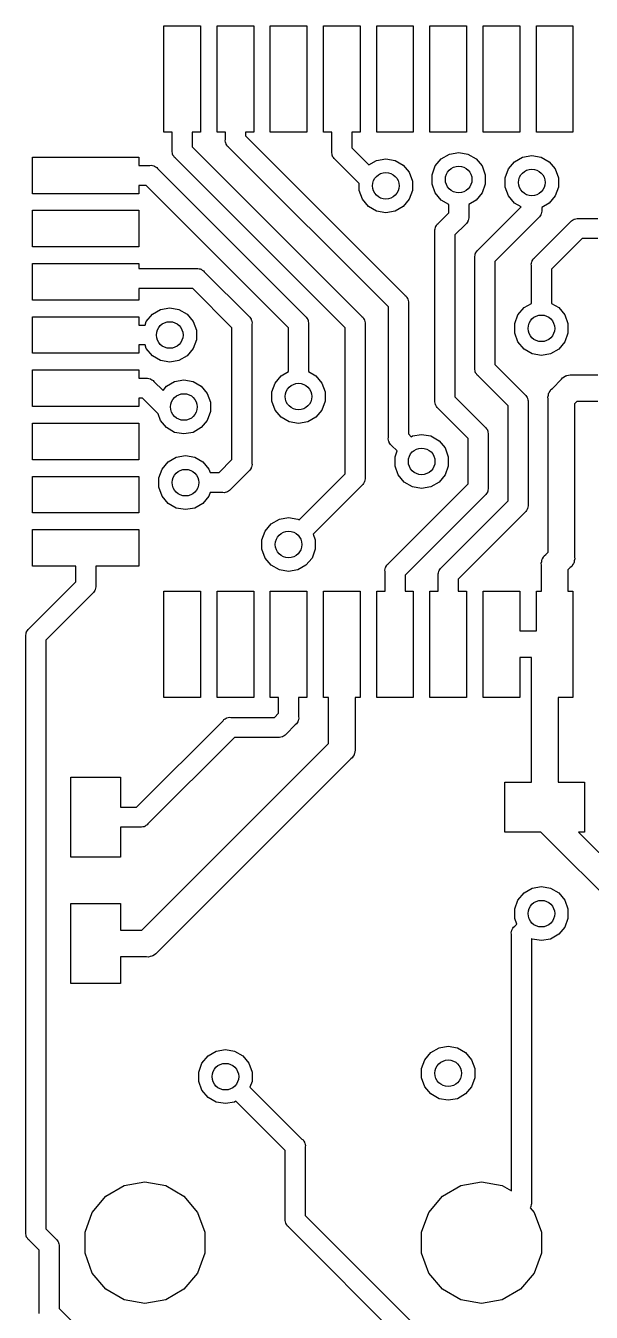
# Model space of a CAD drawing. Extents: x 98.2 to 159.2, y -134.3 to -90.4.
# Drawn here: x 98.25 to 106.75, y -110.09 to -90.75 of the extents above; entities that cross this region are included whole.
import ezdxf

# ---------------------------------------------------------------- set-up
doc = ezdxf.new("R2010")
doc.units = 0
doc.header["$MEASUREMENT"] = 0
doc.layers.add('BLACK', color=7, linetype='CONTINUOUS')

msp = doc.modelspace()

# ---------------------------------------------------------------- linework, layer by layer
at = {"layer": 'BLACK', "linetype": 'CONTINUOUS'}
for p, q in [((100.325, -92.35), (100.325, -90.75)), ((100.325, -90.75), (100.875, -90.75)), ((100.875, -90.75), (100.875, -92.35)), ((101.125, -92.35), (101.125, -90.75)), ((101.125, -90.75), (101.675, -90.75)), ((101.675, -90.75), (101.675, -92.35)), ((101.925, -92.35), (101.925, -90.75)), ((101.925, -90.75), (102.475, -90.75)), ((102.475, -90.75), (102.475, -92.35)), ((102.725, -92.35), (102.725, -90.75)), ((102.725, -90.75), (103.275, -90.75)), ((103.275, -90.75), (103.275, -92.35)), ((103.525, -92.35), (103.525, -90.75)), ((103.525, -90.75), (104.075, -90.75)), ((104.075, -90.75), (104.075, -92.35)), ((104.325, -92.35), (104.325, -90.75)), ((104.325, -90.75), (104.875, -90.75)), ((104.875, -90.75), (104.875, -92.35)), ((105.125, -92.35), (105.125, -90.75)), ((105.125, -90.75), (105.675, -90.75)), ((105.675, -90.75), (105.675, -92.35)), ((105.925, -92.35), (105.925, -90.75)), ((105.925, -90.75), (106.475, -90.75)), ((106.475, -90.75), (106.475, -92.35)), ((100.45, -92.35), (100.325, -92.35)), ((100.45, -92.6253), (100.45, -92.35)), ((100.875, -92.35), (100.75, -92.35)), ((100.75, -92.35), (100.75, -92.5698)), ((101.25, -92.35), (101.125, -92.35)), ((101.248, -92.479), (101.25, -92.4591)), ((101.25, -92.4591), (101.25, -92.35)), ((101.675, -92.35), (101.55, -92.35)), ((101.55, -92.35), (101.55, -92.4036)), ((101.55, -92.4036), (103.951, -94.805)), ((102.475, -92.35), (101.925, -92.35)), ((102.85, -92.35), (102.725, -92.35)), ((102.85, -92.6435), (102.85, -92.35)), ((103.275, -92.35), (103.15, -92.35)), ((103.15, -92.35), (103.15, -92.5879)), ((104.075, -92.35), (103.525, -92.35)), ((104.875, -92.35), (104.325, -92.35)), ((105.675, -92.35), (105.125, -92.35)), ((106.475, -92.35), (105.925, -92.35)), ((100.448, -92.6452), (100.45, -92.6253)), ((100.453, -92.6644), (100.448, -92.6452)), ((100.75, -92.5698), (103.301, -95.1206)), ((101.253, -92.4982), (101.248, -92.479)), ((101.257, -92.5178), (101.253, -92.4982)), ((101.26, -92.5236), (101.257, -92.5178)), ((101.262, -92.5301), (101.26, -92.5236)), ((101.273, -92.5464), (101.262, -92.5301)), ((101.283, -92.5636), (101.273, -92.5464)), ((101.299, -92.5764), (101.283, -92.5636)), ((103.7, -94.9778), (101.299, -92.5764)), ((102.848, -92.6633), (102.85, -92.6435)), ((103.15, -92.5879), (103.404, -92.8422)), ((98.35, -93.275), (98.35, -92.725)), ((98.35, -92.725), (99.95, -92.725)), ((99.95, -92.725), (99.95, -92.85)), ((100.113, -92.85), (100.133, -92.8483)), ((100.133, -92.8483), (100.152, -92.8534)), ((100.457, -92.684), (100.453, -92.6644)), ((100.46, -92.6898), (100.457, -92.684)), ((100.462, -92.6963), (100.46, -92.6898)), ((100.473, -92.7126), (100.462, -92.6963)), ((100.483, -92.7298), (100.473, -92.7126)), ((100.499, -92.7426), (100.483, -92.7298)), ((103.049, -95.2934), (100.499, -92.7426)), ((102.853, -92.6825), (102.848, -92.6633)), ((102.857, -92.7021), (102.853, -92.6825)), ((102.86, -92.7079), (102.857, -92.7021)), ((102.862, -92.7144), (102.86, -92.7079)), ((102.873, -92.7307), (102.862, -92.7144)), ((102.883, -92.7479), (102.873, -92.7307)), ((102.899, -92.7607), (102.883, -92.7479)), ((103.261, -93.1228), (102.899, -92.7607)), ((103.404, -92.8422), (103.522, -92.7744)), ((103.522, -92.7744), (103.661, -92.7499)), ((103.661, -92.7499), (103.8, -92.7744)), ((103.8, -92.7744), (103.922, -92.8449)), ((103.922, -92.8449), (104.012, -92.953)), ((104.405, -92.8585), (104.496, -92.7504)), ((104.496, -92.7504), (104.618, -92.6799)), ((104.618, -92.6799), (104.757, -92.6554)), ((104.757, -92.6554), (104.896, -92.6799)), ((104.896, -92.6799), (105.018, -92.7504)), ((105.018, -92.7504), (105.108, -92.8585)), ((105.504, -92.9029), (105.595, -92.7949)), ((105.595, -92.7949), (105.717, -92.7244)), ((105.717, -92.7244), (105.856, -92.6999)), ((105.856, -92.6999), (105.995, -92.7244)), ((105.995, -92.7244), (106.117, -92.7949)), ((106.117, -92.7949), (106.208, -92.9029)), ((99.95, -92.85), (100.113, -92.85)), ((100.152, -92.8534), (100.172, -92.8569)), ((100.172, -92.8569), (100.177, -92.8602)), ((100.177, -92.8602), (100.184, -92.862)), ((100.184, -92.862), (100.2, -92.8734)), ((100.2, -92.8734), (100.217, -92.8833)), ((100.217, -92.8833), (100.23, -92.8986)), ((100.23, -92.8986), (102.451, -95.1192)), ((104.012, -92.953), (104.061, -93.0855)), ((104.357, -92.991), (104.405, -92.8585)), ((104.357, -93.1321), (104.357, -92.991)), ((105.108, -92.8585), (105.157, -92.991)), ((105.157, -92.991), (105.157, -93.1321)), ((105.456, -93.0355), (105.504, -92.9029)), ((105.456, -93.1766), (105.456, -93.0355)), ((106.208, -92.9029), (106.256, -93.0355)), ((106.256, -93.0355), (106.256, -93.1766)), ((100.057, -93.15), (99.95, -93.15)), ((99.95, -93.15), (99.95, -93.275)), ((102.199, -95.292), (100.057, -93.15)), ((103.261, -93.2266), (103.261, -93.1228)), ((103.309, -93.3591), (103.261, -93.2266)), ((104.061, -93.2266), (104.012, -93.3591)), ((104.061, -93.0855), (104.061, -93.2266)), ((104.405, -93.2647), (104.357, -93.1321)), ((105.157, -93.1321), (105.108, -93.2647)), ((105.504, -93.3091), (105.456, -93.1766)), ((106.256, -93.1766), (106.208, -93.3091)), ((99.95, -93.275), (98.35, -93.275)), ((103.4, -93.4672), (103.309, -93.3591)), ((104.012, -93.3591), (103.922, -93.4672)), ((104.496, -93.3727), (104.405, -93.2647)), ((104.607, -93.4369), (104.496, -93.3727)), ((105.018, -93.3727), (104.907, -93.4369)), ((105.108, -93.2647), (105.018, -93.3727)), ((105.595, -93.4172), (105.504, -93.3091)), ((105.695, -93.4752), (105.595, -93.4172)), ((106.117, -93.4172), (106.006, -93.4813)), ((106.208, -93.3091), (106.117, -93.4172)), ((98.35, -94.075), (98.35, -93.525)), ((98.35, -93.525), (99.95, -93.525)), ((99.95, -93.525), (99.95, -94.075)), ((103.522, -93.5377), (103.4, -93.4672)), ((103.661, -93.5622), (103.522, -93.5377)), ((103.8, -93.5377), (103.661, -93.5622)), ((103.922, -93.4672), (103.8, -93.5377)), ((104.449, -93.7232), (104.607, -93.5651)), ((104.607, -93.5651), (104.607, -93.4369)), ((104.907, -93.4369), (104.907, -93.6207)), ((104.907, -93.6207), (104.908, -93.6405)), ((105.049, -94.1218), (105.695, -93.4752)), ((105.982, -93.6074), (105.972, -93.6246)), ((105.994, -93.5911), (105.982, -93.6074)), ((105.996, -93.5846), (105.994, -93.5911)), ((105.999, -93.5788), (105.996, -93.5846)), ((106.002, -93.5592), (105.999, -93.5788)), ((106.007, -93.54), (106.002, -93.5592)), ((106.006, -93.4813), (106.006, -93.5202)), ((106.006, -93.5202), (106.007, -93.54)), ((104.398, -93.8206), (104.403, -93.8014)), ((104.403, -93.8014), (104.407, -93.7818)), ((104.407, -93.7818), (104.41, -93.776)), ((104.41, -93.776), (104.412, -93.7695)), ((104.412, -93.7695), (104.423, -93.7532)), ((104.423, -93.7532), (104.433, -93.736)), ((104.433, -93.736), (104.449, -93.7232)), ((104.858, -93.738), (104.7, -93.896)), ((104.873, -93.7252), (104.858, -93.738)), ((104.883, -93.7079), (104.873, -93.7252)), ((104.895, -93.6916), (104.883, -93.7079)), ((104.896, -93.6852), (104.895, -93.6916)), ((104.9, -93.6794), (104.896, -93.6852)), ((104.903, -93.6598), (104.9, -93.6794)), ((104.908, -93.6405), (104.903, -93.6598)), ((105.957, -93.6374), (105.3, -94.2946)), ((105.899, -94.2393), (106.439, -93.6986)), ((105.972, -93.6246), (105.957, -93.6374)), ((106.439, -93.6986), (106.452, -93.6833)), ((106.452, -93.6833), (106.469, -93.6734)), ((106.469, -93.6734), (106.486, -93.662)), ((106.486, -93.662), (106.492, -93.6602)), ((106.492, -93.6602), (106.498, -93.6569)), ((106.498, -93.6569), (106.518, -93.6534)), ((106.518, -93.6534), (106.537, -93.6483)), ((106.537, -93.6483), (106.557, -93.65)), ((106.557, -93.65), (106.85, -93.65)), ((104.4, -93.8404), (104.398, -93.8206)), ((104.4, -96.3855), (104.4, -93.8404)), ((104.7, -93.896), (104.7, -96.3299)), ((106.612, -93.95), (106.15, -94.4121)), ((106.85, -93.95), (106.612, -93.95)), ((99.95, -94.075), (98.35, -94.075)), ((104.998, -94.2192), (105.003, -94.1999)), ((105.003, -94.1999), (105.007, -94.1804)), ((105.007, -94.1804), (105.01, -94.1746)), ((105.01, -94.1746), (105.012, -94.1681)), ((105.012, -94.1681), (105.023, -94.1518)), ((105.023, -94.1518), (105.033, -94.1345)), ((105.033, -94.1345), (105.049, -94.1218)), ((98.35, -94.875), (98.35, -94.325)), ((98.35, -94.325), (99.95, -94.325)), ((99.95, -94.325), (99.95, -94.4)), ((105, -94.239), (104.998, -94.2192)), ((105, -95.8985), (105, -94.239)), ((105.3, -94.2946), (105.3, -95.8429)), ((105.848, -94.3367), (105.853, -94.3175)), ((105.85, -94.3565), (105.848, -94.3367)), ((105.85, -94.7212), (105.85, -94.3565)), ((105.853, -94.3175), (105.857, -94.2979)), ((105.857, -94.2979), (105.86, -94.2921)), ((105.86, -94.2921), (105.862, -94.2856)), ((105.862, -94.2856), (105.873, -94.2693)), ((105.873, -94.2693), (105.883, -94.2521)), ((105.883, -94.2521), (105.899, -94.2393)), ((99.95, -94.4), (100.814, -94.4)), ((100.814, -94.4), (100.834, -94.3983)), ((100.834, -94.3983), (100.854, -94.4034)), ((100.854, -94.4034), (100.873, -94.4069)), ((100.873, -94.4069), (100.879, -94.4102)), ((100.879, -94.4102), (100.885, -94.412)), ((100.885, -94.412), (100.902, -94.4234)), ((100.902, -94.4234), (100.919, -94.4333)), ((100.919, -94.4333), (100.932, -94.4486)), ((100.932, -94.4486), (101.601, -95.1177)), ((106.15, -94.4121), (106.15, -94.9247)), ((100.759, -94.7), (99.95, -94.7)), ((99.95, -94.7), (99.95, -94.875)), ((101.349, -95.2905), (100.759, -94.7)), ((105.85, -94.9247), (105.85, -94.7212)), ((105.85, -94.7212), (105.85, -94.7212)), ((99.95, -94.875), (98.35, -94.875)), ((103.951, -94.805), (103.967, -94.8178)), ((103.967, -94.8178), (103.977, -94.835)), ((103.977, -94.835), (103.988, -94.8513)), ((103.988, -94.8513), (103.99, -94.8578)), ((103.99, -94.8578), (103.993, -94.8636)), ((103.993, -94.8636), (103.997, -94.8832)), ((103.997, -94.8832), (104.002, -94.9024)), ((104.002, -94.9024), (104, -94.9222)), ((104, -94.9222), (104, -96.8879)), ((105.739, -94.9889), (105.85, -94.9247)), ((106.15, -94.9247), (106.261, -94.9889)), ((98.35, -95.675), (98.35, -95.125)), ((98.35, -95.125), (99.95, -95.125)), ((99.95, -95.125), (99.95, -95.25)), ((100.061, -95.1969), (100.152, -95.0889)), ((100.152, -95.0889), (100.274, -95.0183)), ((100.274, -95.0183), (100.413, -94.9938)), ((100.413, -94.9938), (100.552, -95.0183)), ((100.552, -95.0183), (100.674, -95.0889)), ((100.674, -95.0889), (100.765, -95.1969)), ((101.601, -95.1177), (101.616, -95.1305)), ((101.616, -95.1305), (101.626, -95.1477)), ((101.626, -95.1477), (101.637, -95.164)), ((101.637, -95.164), (101.639, -95.1705)), ((102.451, -95.1192), (102.466, -95.132)), ((102.466, -95.132), (102.476, -95.1492)), ((102.476, -95.1492), (102.487, -95.1655)), ((102.487, -95.1655), (102.489, -95.172)), ((103.301, -95.1206), (103.316, -95.1334)), ((103.316, -95.1334), (103.326, -95.1506)), ((103.326, -95.1506), (103.337, -95.1669)), ((103.337, -95.1669), (103.339, -95.1734)), ((103.7, -96.9435), (103.7, -94.9778)), ((105.6, -95.2295), (105.648, -95.0969)), ((105.648, -95.0969), (105.739, -94.9889)), ((106.261, -94.9889), (106.352, -95.0969)), ((106.352, -95.0969), (106.4, -95.2295)), ((99.95, -95.25), (100.042, -95.25)), ((100.042, -95.25), (100.061, -95.1969)), ((100.765, -95.1969), (100.813, -95.3295)), ((100.813, -95.3295), (100.813, -95.4705)), ((101.349, -97.274), (101.349, -95.2905)), ((101.639, -95.1705), (101.643, -95.1763)), ((101.643, -95.1763), (101.646, -95.1959)), ((101.646, -95.1959), (101.651, -95.2151)), ((101.651, -95.2151), (101.649, -95.2349)), ((101.649, -95.2349), (101.649, -97.3296)), ((102.199, -95.7472), (102.199, -95.292)), ((102.489, -95.172), (102.493, -95.1778)), ((102.493, -95.1778), (102.496, -95.1974)), ((102.496, -95.1974), (102.501, -95.2166)), ((102.501, -95.2166), (102.499, -95.2364)), ((102.499, -95.2364), (102.499, -95.9507)), ((103.049, -97.4884), (103.049, -95.2934)), ((103.339, -95.1734), (103.343, -95.1792)), ((103.343, -95.1792), (103.346, -95.1988)), ((103.346, -95.1988), (103.351, -95.218)), ((103.351, -95.218), (103.349, -95.2378)), ((103.349, -95.2378), (103.349, -97.544)), ((105.6, -95.3705), (105.6, -95.2295)), ((106.4, -95.2295), (106.4, -95.3705)), ((100.042, -95.55), (99.95, -95.55)), ((99.95, -95.55), (99.95, -95.675)), ((100.061, -95.6031), (100.042, -95.55)), ((100.813, -95.4705), (100.765, -95.6031)), ((105.648, -95.5031), (105.6, -95.3705)), ((105.739, -95.6111), (105.648, -95.5031)), ((106.352, -95.5031), (106.261, -95.6111)), ((106.4, -95.3705), (106.352, -95.5031)), ((99.95, -95.675), (98.35, -95.675)), ((100.152, -95.7111), (100.061, -95.6031)), ((100.274, -95.7817), (100.152, -95.7111)), ((100.674, -95.7111), (100.552, -95.7817)), ((100.765, -95.6031), (100.674, -95.7111)), ((102.199, -95.9507), (102.199, -95.7472)), ((102.199, -95.7472), (102.199, -95.7472)), ((105.861, -95.6817), (105.739, -95.6111)), ((106, -95.7062), (105.861, -95.6817)), ((106.139, -95.6817), (106, -95.7062)), ((106.261, -95.6111), (106.139, -95.6817)), ((98.35, -96.475), (98.35, -95.925)), ((98.35, -95.925), (99.95, -95.925)), ((99.95, -95.925), (99.95, -96.05)), ((100.413, -95.8062), (100.274, -95.7817)), ((100.552, -95.7817), (100.413, -95.8062)), ((104.998, -95.9183), (105, -95.8985)), ((105.003, -95.9376), (104.998, -95.9183)), ((105.007, -95.9572), (105.003, -95.9376)), ((105.3, -95.8429), (105.751, -96.2944)), ((99.95, -96.05), (100.059, -96.05)), ((100.059, -96.05), (100.079, -96.0483)), ((100.079, -96.0483), (100.098, -96.0534)), ((100.098, -96.0534), (100.118, -96.0569)), ((100.118, -96.0569), (100.124, -96.0602)), ((100.124, -96.0602), (100.13, -96.062)), ((100.13, -96.062), (100.146, -96.0734)), ((100.146, -96.0734), (100.164, -96.0833)), ((100.164, -96.0833), (100.176, -96.0986)), ((100.176, -96.0986), (100.312, -96.2341)), ((100.365, -96.171), (100.487, -96.1004)), ((100.487, -96.1004), (100.626, -96.0759)), ((100.626, -96.0759), (100.765, -96.1004)), ((100.765, -96.1004), (100.887, -96.171)), ((101.949, -96.2554), (101.998, -96.1229)), ((101.998, -96.1229), (102.088, -96.0148)), ((102.088, -96.0148), (102.199, -95.9507)), ((102.499, -95.9507), (102.611, -96.0148)), ((102.611, -96.0148), (102.701, -96.1229)), ((102.701, -96.1229), (102.749, -96.2554)), ((105.01, -95.963), (105.007, -95.9572)), ((105.012, -95.9694), (105.01, -95.963)), ((105.023, -95.9857), (105.012, -95.9694)), ((105.033, -96.003), (105.023, -95.9857)), ((105.049, -96.0158), (105.033, -96.003)), ((105.5, -96.4672), (105.049, -96.0158)), ((106.165, -96.2024), (106.302, -96.0648)), ((106.302, -96.0648), (106.319, -96.0444)), ((106.319, -96.0444), (106.342, -96.0312)), ((106.342, -96.0312), (106.364, -96.0159)), ((106.364, -96.0159), (106.373, -96.0136)), ((106.373, -96.0136), (106.381, -96.0092)), ((106.381, -96.0092), (106.407, -96.0046)), ((106.407, -96.0046), (106.432, -95.9977)), ((106.432, -95.9977), (106.459, -96)), ((106.459, -96), (106.85, -96)), ((100.312, -96.2341), (100.365, -96.171)), ((100.887, -96.171), (100.978, -96.279)), ((100.978, -96.279), (101.026, -96.4116)), ((101.949, -96.3965), (101.949, -96.2554)), ((102.749, -96.2554), (102.749, -96.3965)), ((104.7, -96.3299), (105.151, -96.7813)), ((105.751, -96.2944), (105.767, -96.3071)), ((105.767, -96.3071), (105.777, -96.3244)), ((105.777, -96.3244), (105.788, -96.3407)), ((106.098, -96.3323), (106.105, -96.3066)), ((106.105, -96.3066), (106.109, -96.2805)), ((106.109, -96.2805), (106.114, -96.2728)), ((106.114, -96.2728), (106.116, -96.2641)), ((106.116, -96.2641), (106.131, -96.2424)), ((106.131, -96.2424), (106.144, -96.2194)), ((106.144, -96.2194), (106.165, -96.2024)), ((99.95, -96.475), (98.35, -96.475)), ((100.004, -96.35), (99.95, -96.35)), ((99.95, -96.35), (99.95, -96.475)), ((100.237, -96.5835), (100.004, -96.35)), ((101.026, -96.4116), (101.026, -96.5526)), ((101.998, -96.529), (101.949, -96.3965)), ((102.749, -96.3965), (102.701, -96.529)), ((104.398, -96.4053), (104.4, -96.3855)), ((104.403, -96.4245), (104.398, -96.4053)), ((104.407, -96.4441), (104.403, -96.4245)), ((104.41, -96.4499), (104.407, -96.4441)), ((104.412, -96.4564), (104.41, -96.4499)), ((104.423, -96.4727), (104.412, -96.4564)), ((104.433, -96.4899), (104.423, -96.4727)), ((104.449, -96.5027), (104.433, -96.4899)), ((104.9, -96.9541), (104.449, -96.5027)), ((105.5, -97.8944), (105.5, -96.4672)), ((105.788, -96.3407), (105.79, -96.3472)), ((105.79, -96.3472), (105.793, -96.353)), ((105.793, -96.353), (105.797, -96.3726)), ((105.797, -96.3726), (105.802, -96.3918)), ((105.802, -96.3918), (105.8, -96.4116)), ((105.8, -96.4116), (105.8, -97.95)), ((106.1, -96.3587), (106.098, -96.3323)), ((106.1, -98.6671), (106.1, -96.3587)), ((106.533, -96.4), (106.5, -96.4328)), ((106.5, -96.4328), (106.5, -98.7412)), ((106.85, -96.4), (106.533, -96.4)), ((100.237, -96.5837), (100.237, -96.5835)), ((100.274, -96.6852), (100.237, -96.5837)), ((100.365, -96.7932), (100.274, -96.6852)), ((100.978, -96.6852), (100.887, -96.7932)), ((101.026, -96.5526), (100.978, -96.6852)), ((102.088, -96.6371), (101.998, -96.529)), ((102.211, -96.7076), (102.088, -96.6371)), ((102.349, -96.7321), (102.211, -96.7076)), ((102.488, -96.7076), (102.349, -96.7321)), ((102.611, -96.6371), (102.488, -96.7076)), ((102.701, -96.529), (102.611, -96.6371)), ((98.35, -97.275), (98.35, -96.725)), ((98.35, -96.725), (99.95, -96.725)), ((99.95, -96.725), (99.95, -97.275)), ((100.487, -96.8638), (100.365, -96.7932)), ((100.626, -96.8883), (100.487, -96.8638)), ((100.765, -96.8638), (100.626, -96.8883)), ((100.887, -96.7932), (100.765, -96.8638)), ((104, -96.8879), (104.042, -96.9295)), ((104.061, -96.9183), (104.2, -96.8938)), ((104.2, -96.8938), (104.339, -96.9183)), ((105.151, -96.7813), (105.167, -96.7941)), ((105.167, -96.7941), (105.177, -96.8113)), ((105.177, -96.8113), (105.188, -96.8276)), ((105.188, -96.8276), (105.19, -96.8341)), ((105.19, -96.8341), (105.193, -96.8399)), ((105.193, -96.8399), (105.197, -96.8595)), ((105.197, -96.8595), (105.202, -96.8787)), ((105.202, -96.8787), (105.2, -96.8985)), ((105.2, -96.8985), (105.2, -97.6935)), ((103.698, -96.9633), (103.7, -96.9435)), ((103.703, -96.9825), (103.698, -96.9633)), ((103.707, -97.0021), (103.703, -96.9825)), ((103.71, -97.0079), (103.707, -97.0021)), ((103.712, -97.0144), (103.71, -97.0079)), ((103.723, -97.0307), (103.712, -97.0144)), ((103.733, -97.0479), (103.723, -97.0307)), ((103.749, -97.0607), (103.733, -97.0479)), ((103.831, -97.1434), (103.749, -97.0607)), ((104.042, -96.9295), (104.061, -96.9183)), ((104.339, -96.9183), (104.461, -96.9889)), ((104.461, -96.9889), (104.552, -97.0969)), ((104.552, -97.0969), (104.6, -97.2295)), ((104.9, -97.6379), (104.9, -96.9541)), ((99.95, -97.275), (98.35, -97.275)), ((100.389, -97.3087), (100.511, -97.2381)), ((100.511, -97.2381), (100.65, -97.2136)), ((100.65, -97.2136), (100.789, -97.2381)), ((100.789, -97.2381), (100.911, -97.3087)), ((101.154, -97.4698), (101.349, -97.274)), ((103.8, -97.2295), (103.831, -97.1434)), ((103.8, -97.3705), (103.8, -97.2295)), ((104.6, -97.2295), (104.6, -97.3705)), ((100.25, -97.5493), (100.298, -97.4167)), ((100.298, -97.4167), (100.389, -97.3087)), ((100.911, -97.3087), (101.002, -97.4167)), ((101.002, -97.4167), (101.021, -97.4698)), ((101.021, -97.4698), (101.154, -97.4698)), ((101.601, -97.4468), (101.326, -97.7212)), ((101.616, -97.434), (101.601, -97.4468)), ((101.626, -97.4168), (101.616, -97.434)), ((101.637, -97.4005), (101.626, -97.4168)), ((101.639, -97.394), (101.637, -97.4005)), ((101.643, -97.3882), (101.639, -97.394)), ((101.646, -97.3686), (101.643, -97.3882)), ((101.651, -97.3494), (101.646, -97.3686)), ((101.649, -97.3296), (101.651, -97.3494)), ((102.503, -98.0346), (103.049, -97.4884)), ((103.848, -97.5031), (103.8, -97.3705)), ((104.6, -97.3705), (104.552, -97.5031)), ((98.35, -98.075), (98.35, -97.525)), ((98.35, -97.525), (99.95, -97.525)), ((99.95, -97.525), (99.95, -98.075)), ((100.25, -97.6903), (100.25, -97.5493)), ((103.301, -97.6612), (102.715, -98.2468)), ((103.316, -97.6485), (103.301, -97.6612)), ((103.326, -97.6312), (103.316, -97.6485)), ((103.337, -97.6149), (103.326, -97.6312)), ((103.339, -97.6085), (103.337, -97.6149)), ((103.343, -97.6027), (103.339, -97.6085)), ((103.346, -97.5831), (103.343, -97.6027)), ((103.351, -97.5638), (103.346, -97.5831)), ((103.349, -97.544), (103.351, -97.5638)), ((103.699, -98.8393), (104.9, -97.6379)), ((103.939, -97.6111), (103.848, -97.5031)), ((104.061, -97.6817), (103.939, -97.6111)), ((104.2, -97.7062), (104.061, -97.6817)), ((104.339, -97.6817), (104.2, -97.7062)), ((104.461, -97.6111), (104.339, -97.6817)), ((104.552, -97.5031), (104.461, -97.6111)), ((100.298, -97.8229), (100.25, -97.6903)), ((100.389, -97.931), (100.298, -97.8229)), ((101.002, -97.8229), (100.911, -97.931)), ((101.021, -97.7698), (101.002, -97.8229)), ((101.209, -97.7698), (101.021, -97.7698)), ((101.229, -97.7715), (101.209, -97.7698)), ((101.248, -97.7664), (101.229, -97.7715)), ((101.268, -97.7629), (101.248, -97.7664)), ((101.274, -97.7596), (101.268, -97.7629)), ((101.28, -97.7578), (101.274, -97.7596)), ((101.296, -97.7464), (101.28, -97.7578)), ((101.314, -97.7365), (101.296, -97.7464)), ((101.326, -97.7212), (101.314, -97.7365)), ((105.151, -97.8107), (103.95, -99.0121)), ((105.167, -97.7979), (105.151, -97.8107)), ((105.177, -97.7807), (105.167, -97.7979)), ((105.188, -97.7644), (105.177, -97.7807)), ((105.19, -97.7579), (105.188, -97.7644)), ((105.193, -97.7521), (105.19, -97.7579)), ((105.197, -97.7325), (105.193, -97.7521)), ((105.202, -97.7133), (105.197, -97.7325)), ((105.2, -97.6935), (105.202, -97.7133)), ((100.511, -98.0015), (100.389, -97.931)), ((100.65, -98.026), (100.511, -98.0015)), ((100.789, -98.0015), (100.65, -98.026)), ((100.911, -97.931), (100.789, -98.0015)), ((102.358, -98.1795), (102.503, -98.0346)), ((102.503, -98.0346), (102.503, -98.0346)), ((104.499, -98.8959), (105.5, -97.8944)), ((105.751, -98.0672), (104.75, -99.0687)), ((105.767, -98.0544), (105.751, -98.0672)), ((105.777, -98.0372), (105.767, -98.0544)), ((105.788, -98.0209), (105.777, -98.0372)), ((105.79, -98.0144), (105.788, -98.0209)), ((105.793, -98.0086), (105.79, -98.0144)), ((105.797, -97.989), (105.793, -98.0086)), ((105.802, -97.9698), (105.797, -97.989)), ((105.8, -97.95), (105.802, -97.9698)), ((99.95, -98.075), (98.35, -98.075)), ((101.848, -98.3469), (101.939, -98.2388)), ((101.939, -98.2388), (102.061, -98.1683)), ((102.061, -98.1683), (102.2, -98.1438)), ((102.2, -98.1438), (102.339, -98.1683)), ((102.339, -98.1683), (102.358, -98.1795)), ((102.715, -98.2468), (102.569, -98.3934)), ((102.715, -98.2468), (102.715, -98.2468)), ((98.35, -98.875), (98.35, -98.325)), ((98.35, -98.325), (99.95, -98.325)), ((99.95, -98.325), (99.95, -98.875)), ((101.8, -98.4795), (101.848, -98.3469)), ((102.569, -98.3934), (102.6, -98.4795)), ((101.8, -98.6205), (101.8, -98.4795)), ((101.848, -98.7531), (101.8, -98.6205)), ((102.6, -98.6205), (102.552, -98.7531)), ((102.6, -98.4795), (102.6, -98.6205)), ((101.939, -98.8611), (101.848, -98.7531)), ((102.552, -98.7531), (102.461, -98.8611)), ((103.683, -98.8521), (103.699, -98.8393)), ((105.998, -98.8323), (106.005, -98.8067)), ((106, -98.8587), (105.998, -98.8323)), ((106.005, -98.8067), (106.009, -98.7805)), ((106.009, -98.7805), (106.014, -98.7728)), ((106.014, -98.7728), (106.016, -98.7642)), ((106.016, -98.7642), (106.031, -98.7424)), ((106.031, -98.7424), (106.044, -98.7195)), ((106.044, -98.7195), (106.065, -98.7024)), ((106.065, -98.7024), (106.1, -98.6671)), ((106.484, -98.8358), (106.469, -98.8575)), ((106.486, -98.8272), (106.484, -98.8358)), ((106.491, -98.8194), (106.486, -98.8272)), ((106.495, -98.7933), (106.491, -98.8194)), ((106.502, -98.7677), (106.495, -98.7933)), ((106.5, -98.7412), (106.502, -98.7677)), ((99, -98.875), (98.35, -98.875)), ((99, -99.1129), (99, -98.875)), ((99.95, -98.875), (99.3, -98.875)), ((99.3, -98.875), (99.3, -99.1685)), ((102.061, -98.9317), (101.939, -98.8611)), ((102.2, -98.9562), (102.061, -98.9317)), ((102.339, -98.9317), (102.2, -98.9562)), ((102.461, -98.8611), (102.339, -98.9317)), ((103.648, -98.9367), (103.653, -98.9175)), ((103.65, -98.9565), (103.648, -98.9367)), ((103.65, -99.25), (103.65, -98.9565)), ((103.653, -98.9175), (103.657, -98.8979)), ((103.657, -98.8979), (103.66, -98.8921)), ((103.66, -98.8921), (103.662, -98.8856)), ((103.662, -98.8856), (103.673, -98.8693)), ((103.673, -98.8693), (103.683, -98.8521)), ((103.95, -99.0121), (103.95, -99.25)), ((104.448, -98.9933), (104.453, -98.974)), ((104.45, -99.0131), (104.448, -98.9933)), ((104.45, -99.25), (104.45, -99.0131)), ((104.453, -98.974), (104.457, -98.9545)), ((104.457, -98.9545), (104.46, -98.9487)), ((104.46, -98.9487), (104.462, -98.9422)), ((104.462, -98.9422), (104.473, -98.9259)), ((104.473, -98.9259), (104.483, -98.9086)), ((104.483, -98.9086), (104.499, -98.8959)), ((106, -99.25), (106, -98.8587)), ((106.435, -98.8976), (106.4, -98.9328)), ((106.4, -98.9328), (106.4, -99.25)), ((106.456, -98.8805), (106.435, -98.8976)), ((106.469, -98.8575), (106.456, -98.8805)), ((98.2986, -99.8143), (99, -99.1129)), ((99.2931, -99.2271), (99.2898, -99.2329)), ((99.2966, -99.2075), (99.2931, -99.2271)), ((99.3017, -99.1883), (99.2966, -99.2075)), ((99.3, -99.1685), (99.3017, -99.1883)), ((104.75, -99.0687), (104.75, -99.25)), ((99.2514, -99.2857), (98.55, -99.9871)), ((99.2667, -99.2729), (99.2514, -99.2857)), ((99.2766, -99.2557), (99.2667, -99.2729)), ((99.288, -99.2394), (99.2766, -99.2557)), ((99.2898, -99.2329), (99.288, -99.2394)), ((100.325, -100.85), (100.325, -99.25)), ((100.325, -99.25), (100.875, -99.25)), ((100.875, -99.25), (100.875, -100.85)), ((101.125, -100.85), (101.125, -99.25)), ((101.125, -99.25), (101.675, -99.25)), ((101.675, -99.25), (101.675, -100.85)), ((101.925, -100.85), (101.925, -99.25)), ((101.925, -99.25), (102.475, -99.25)), ((102.475, -99.25), (102.475, -100.85)), ((102.725, -100.85), (102.725, -99.25)), ((102.725, -99.25), (103.275, -99.25)), ((103.275, -99.25), (103.275, -100.85)), ((103.525, -100.85), (103.525, -99.25)), ((103.525, -99.25), (103.65, -99.25)), ((103.95, -99.25), (104.075, -99.25)), ((104.075, -99.25), (104.075, -100.85)), ((104.325, -100.85), (104.325, -99.25)), ((104.325, -99.25), (104.45, -99.25)), ((104.75, -99.25), (104.875, -99.25)), ((104.875, -99.25), (104.875, -100.85)), ((105.125, -100.85), (105.125, -99.25)), ((105.125, -99.25), (105.675, -99.25)), ((105.675, -99.25), (105.675, -99.85)), ((105.925, -99.85), (105.925, -99.25)), ((105.925, -99.25), (106, -99.25)), ((106.4, -99.25), (106.475, -99.25)), ((106.475, -99.25), (106.475, -100.85)), ((98.2483, -99.9117), (98.2534, -99.8925)), ((98.25, -99.9315), (98.2483, -99.9117)), ((98.25, -108.893), (98.25, -99.9315)), ((98.2534, -99.8925), (98.2569, -99.8729)), ((98.2569, -99.8729), (98.2602, -99.8671)), ((98.2602, -99.8671), (98.262, -99.8606)), ((98.262, -99.8606), (98.2734, -99.8443)), ((98.2734, -99.8443), (98.2833, -99.8271)), ((98.2833, -99.8271), (98.2986, -99.8143)), ((98.55, -99.9871), (98.55, -108.838)), ((105.675, -99.85), (105.925, -99.85)), ((105.85, -100.25), (105.675, -100.25)), ((105.675, -100.25), (105.675, -100.85)), ((105.85, -102.125), (105.85, -100.25)), ((100.875, -100.85), (100.325, -100.85)), ((101.675, -100.85), (101.125, -100.85)), ((102.05, -100.85), (101.925, -100.85)), ((102.05, -101.088), (102.05, -100.85)), ((102.475, -100.85), (102.35, -100.85)), ((102.35, -100.85), (102.35, -101.143)), ((102.8, -100.85), (102.725, -100.85)), ((102.8, -101.542), (102.8, -100.85)), ((103.275, -100.85), (103.2, -100.85)), ((103.2, -100.85), (103.2, -101.616)), ((104.075, -100.85), (103.525, -100.85)), ((104.875, -100.85), (104.325, -100.85)), ((105.675, -100.85), (105.125, -100.85)), ((106.475, -100.85), (106.25, -100.85)), ((106.25, -100.85), (106.25, -102.125)), ((101.244, -101.173), (101.261, -101.162)), ((101.261, -101.162), (101.267, -101.16)), ((101.267, -101.16), (101.273, -101.157)), ((101.273, -101.157), (101.293, -101.153)), ((101.293, -101.153), (101.312, -101.148)), ((101.312, -101.148), (101.332, -101.15)), ((101.332, -101.15), (101.988, -101.15)), ((101.988, -101.15), (102.05, -101.088)), ((102.352, -101.163), (102.347, -101.182)), ((102.35, -101.143), (102.352, -101.163)), ((99.9129, -102.5), (101.214, -101.199)), ((101.214, -101.199), (101.227, -101.183)), ((101.227, -101.183), (101.244, -101.173)), ((102.301, -101.261), (102.161, -101.401)), ((102.317, -101.248), (102.301, -101.261)), ((102.327, -101.231), (102.317, -101.248)), ((102.338, -101.214), (102.327, -101.231)), ((102.34, -101.208), (102.338, -101.214)), ((102.343, -101.202), (102.34, -101.208)), ((102.347, -101.182), (102.343, -101.202)), ((101.387, -101.45), (100.086, -102.751)), ((101.196, -103.146), (102.8, -101.542)), ((102.043, -101.45), (101.387, -101.45)), ((102.063, -101.452), (102.043, -101.45)), ((102.082, -101.447), (102.063, -101.452)), ((102.102, -101.443), (102.082, -101.447)), ((102.108, -101.44), (102.102, -101.443)), ((102.114, -101.438), (102.108, -101.44)), ((102.131, -101.427), (102.114, -101.438)), ((102.148, -101.417), (102.131, -101.427)), ((102.161, -101.401), (102.148, -101.417)), ((103.169, -101.733), (103.156, -101.756)), ((103.184, -101.711), (103.169, -101.733)), ((103.186, -101.702), (103.184, -101.711)), ((103.191, -101.694), (103.186, -101.702)), ((103.195, -101.668), (103.191, -101.694)), ((103.202, -101.643), (103.195, -101.668)), ((103.2, -101.616), (103.202, -101.643)), ((103.135, -101.773), (101.479, -103.429)), ((103.156, -101.756), (103.135, -101.773)), ((98.925, -103.25), (98.925, -102.05)), ((98.925, -102.05), (99.675, -102.05)), ((99.675, -102.05), (99.675, -102.5)), ((105.45, -102.875), (105.45, -102.125)), ((105.45, -102.125), (105.85, -102.125)), ((106.25, -102.125), (106.65, -102.125)), ((106.65, -102.125), (106.65, -102.875)), ((99.675, -102.5), (99.9129, -102.5)), ((99.9685, -102.8), (99.675, -102.8)), ((99.675, -102.8), (99.675, -103.25)), ((99.9883, -102.802), (99.9685, -102.8)), ((100.007, -102.797), (99.9883, -102.802)), ((100.027, -102.793), (100.007, -102.797)), ((100.033, -102.79), (100.027, -102.793)), ((100.039, -102.788), (100.033, -102.79)), ((100.056, -102.777), (100.039, -102.788)), ((100.073, -102.767), (100.056, -102.777)), ((100.086, -102.751), (100.073, -102.767)), ((105.992, -102.875), (105.45, -102.875)), ((109.152, -106.035), (105.992, -102.875)), ((106.65, -102.875), (106.558, -102.875)), ((106.558, -102.875), (109.383, -105.7)), ((99.675, -103.25), (98.925, -103.25)), ((99.9922, -104.35), (101.196, -103.146)), ((101.196, -103.146), (101.196, -103.146)), ((101.479, -103.429), (100.223, -104.685)), ((101.479, -103.429), (101.479, -103.429)), ((105.648, -103.897), (105.739, -103.789)), ((105.739, -103.789), (105.861, -103.718)), ((105.861, -103.718), (106, -103.694)), ((106, -103.694), (106.139, -103.718)), ((106.139, -103.718), (106.261, -103.789)), ((106.261, -103.789), (106.352, -103.897)), ((98.925, -105.15), (98.925, -103.95)), ((98.925, -103.95), (99.675, -103.95)), ((99.675, -103.95), (99.675, -104.35)), ((105.6, -104.029), (105.648, -103.897)), ((105.6, -104.171), (105.6, -104.029)), ((106.352, -103.897), (106.4, -104.029)), ((106.4, -104.029), (106.4, -104.171)), ((105.599, -104.289), (105.631, -104.257)), ((105.631, -104.257), (105.6, -104.171)), ((106.4, -104.171), (106.352, -104.303)), ((99.675, -104.35), (99.9922, -104.35)), ((105.548, -104.387), (105.553, -104.368)), ((105.55, -104.407), (105.548, -104.387)), ((105.55, -108.269), (105.55, -104.407)), ((105.553, -104.368), (105.557, -104.348)), ((105.557, -104.348), (105.56, -104.342)), ((105.56, -104.342), (105.562, -104.336)), ((105.562, -104.336), (105.573, -104.319)), ((105.573, -104.319), (105.583, -104.302)), ((105.583, -104.302), (105.599, -104.289)), ((106.261, -104.411), (106.139, -104.482)), ((106.352, -104.303), (106.261, -104.411)), ((105.861, -104.482), (105.85, -104.475)), ((105.85, -104.475), (105.85, -108.441)), ((106, -104.506), (105.861, -104.482)), ((106.139, -104.482), (106, -104.506)), ((100.066, -104.75), (99.675, -104.75)), ((99.675, -104.75), (99.675, -105.15)), ((100.093, -104.752), (100.066, -104.75)), ((100.118, -104.745), (100.093, -104.752)), ((100.144, -104.741), (100.118, -104.745)), ((100.152, -104.736), (100.144, -104.741)), ((100.161, -104.734), (100.152, -104.736)), ((100.183, -104.719), (100.161, -104.734)), ((100.206, -104.706), (100.183, -104.719)), ((100.223, -104.685), (100.206, -104.706)), ((99.675, -105.15), (98.925, -105.15)), ((100.989, -106.24), (101.111, -106.169)), ((101.111, -106.169), (101.25, -106.145)), ((101.25, -106.145), (101.389, -106.169)), ((101.389, -106.169), (101.511, -106.24)), ((104.248, -106.297), (104.339, -106.189)), ((104.339, -106.189), (104.461, -106.118)), ((104.461, -106.118), (104.6, -106.094)), ((104.6, -106.094), (104.739, -106.118)), ((104.739, -106.118), (104.861, -106.189)), ((104.861, -106.189), (104.952, -106.297)), ((100.85, -106.481), (100.898, -106.348)), ((100.898, -106.348), (100.989, -106.24)), ((101.511, -106.24), (101.602, -106.348)), ((101.602, -106.348), (101.65, -106.481)), ((104.2, -106.429), (104.248, -106.297)), ((104.952, -106.297), (105, -106.429)), ((100.85, -106.622), (100.85, -106.481)), ((101.65, -106.481), (101.65, -106.622)), ((104.2, -106.571), (104.2, -106.429)), ((104.248, -106.703), (104.2, -106.571)), ((105, -106.571), (104.952, -106.703)), ((105, -106.429), (105, -106.571)), ((100.898, -106.754), (100.85, -106.622)), ((100.989, -106.862), (100.898, -106.754)), ((101.65, -106.622), (101.619, -106.708)), ((101.619, -106.708), (102.401, -107.49)), ((104.339, -106.811), (104.248, -106.703)), ((104.952, -106.703), (104.861, -106.811)), ((101.111, -106.933), (100.989, -106.862)), ((101.25, -106.957), (101.111, -106.933)), ((101.389, -106.933), (101.25, -106.957)), ((101.408, -106.922), (101.389, -106.933)), ((102.15, -107.663), (101.408, -106.922)), ((104.461, -106.882), (104.339, -106.811)), ((104.6, -106.906), (104.461, -106.882)), ((104.739, -106.882), (104.6, -106.906)), ((104.861, -106.811), (104.739, -106.882)), ((102.401, -107.49), (102.417, -107.503)), ((102.417, -107.503), (102.427, -107.521)), ((102.427, -107.521), (102.438, -107.537)), ((102.438, -107.537), (102.44, -107.543)), ((102.44, -107.543), (102.443, -107.549)), ((102.443, -107.549), (102.447, -107.569)), ((102.15, -108.693), (102.15, -107.663)), ((102.447, -107.569), (102.452, -107.588)), ((102.452, -107.588), (102.45, -107.608)), ((102.45, -107.608), (102.45, -108.638)), ((99.4526, -108.348), (99.7274, -108.189)), ((99.7274, -108.189), (100.04, -108.134)), ((100.04, -108.134), (100.353, -108.189)), ((100.353, -108.189), (100.627, -108.348)), ((104.513, -108.348), (104.787, -108.189)), ((104.787, -108.189), (105.1, -108.134)), ((105.1, -108.134), (105.413, -108.189)), ((105.413, -108.189), (105.55, -108.269)), ((99.2486, -108.591), (99.4526, -108.348)), ((100.627, -108.348), (100.831, -108.591)), ((104.309, -108.591), (104.513, -108.348)), ((105.838, -108.512), (105.832, -108.521)), ((105.84, -108.506), (105.838, -108.512)), ((105.843, -108.5), (105.84, -108.506)), ((105.847, -108.48), (105.843, -108.5)), ((105.852, -108.461), (105.847, -108.48)), ((105.85, -108.441), (105.852, -108.461)), ((99.14, -108.889), (99.2486, -108.591)), ((100.831, -108.591), (100.94, -108.889)), ((102.148, -108.713), (102.15, -108.693)), ((102.45, -108.638), (104.462, -110.65)), ((104.2, -108.889), (104.309, -108.591)), ((105.832, -108.521), (105.891, -108.591)), ((105.891, -108.591), (106, -108.889)), ((98.2483, -108.913), (98.25, -108.893)), ((98.55, -108.838), (98.7014, -108.989)), ((99.14, -109.207), (99.14, -108.889)), ((100.94, -108.889), (100.94, -109.207)), ((102.153, -108.733), (102.148, -108.713)), ((102.157, -108.752), (102.153, -108.733)), ((102.16, -108.758), (102.157, -108.752)), ((102.162, -108.764), (102.16, -108.758)), ((102.173, -108.781), (102.162, -108.764)), ((102.183, -108.798), (102.173, -108.781)), ((102.199, -108.811), (102.183, -108.798)), ((104.289, -110.901), (102.199, -108.811)), ((104.2, -109.207), (104.2, -108.889)), ((106, -108.889), (106, -109.207)), ((98.2534, -108.933), (98.2483, -108.913)), ((98.2569, -108.952), (98.2534, -108.933)), ((98.2602, -108.958), (98.2569, -108.952)), ((98.262, -108.964), (98.2602, -108.958)), ((98.2734, -108.981), (98.262, -108.964)), ((98.2833, -108.998), (98.2734, -108.981)), ((98.2986, -109.011), (98.2833, -108.998)), ((98.45, -109.162), (98.2986, -109.011)), ((98.7014, -108.989), (98.7167, -109.002)), ((98.7167, -109.002), (98.7266, -109.019)), ((98.7266, -109.019), (98.738, -109.036)), ((98.738, -109.036), (98.7398, -109.042)), ((98.7398, -109.042), (98.7431, -109.048)), ((98.7431, -109.048), (98.7466, -109.067)), ((98.7466, -109.067), (98.7517, -109.087)), ((98.7517, -109.087), (98.75, -109.107)), ((98.45, -110.093), (98.45, -109.162)), ((98.75, -109.107), (98.75, -110.038)), ((99.2486, -109.505), (99.14, -109.207)), ((100.94, -109.207), (100.831, -109.505)), ((104.309, -109.505), (104.2, -109.207)), ((106, -109.207), (105.891, -109.505)), ((99.4526, -109.748), (99.2486, -109.505)), ((100.831, -109.505), (100.627, -109.748)), ((104.513, -109.748), (104.309, -109.505)), ((105.891, -109.505), (105.687, -109.748)), ((99.7274, -109.907), (99.4526, -109.748)), ((100.627, -109.748), (100.353, -109.907)), ((104.787, -109.907), (104.513, -109.748)), ((105.687, -109.748), (105.413, -109.907)), ((98.75, -110.038), (99.4621, -110.75)), ((100.04, -109.962), (99.7274, -109.907)), ((100.353, -109.907), (100.04, -109.962)), ((105.1, -109.962), (104.787, -109.907)), ((105.413, -109.907), (105.1, -109.962)), ((98.4483, -110.113), (98.45, -110.093))]:
    msp.add_line(p, q, dxfattribs=at)
at = {"layer": 'BLACK'}
for centre in [(103.661, -93.1561), (104.757, -93.0616), (105.856, -93.106), (106, -95.3), (100.413, -95.4), (102.349, -96.326), (100.626, -96.4821), (104.2, -97.3), (100.65, -97.6198), (102.2, -98.55), (106, -104.1), (101.25, -106.551), (104.6, -106.5)]:
    msp.add_circle(centre, 0.2, dxfattribs=at)

doc.saveas('drawing.dxf')
